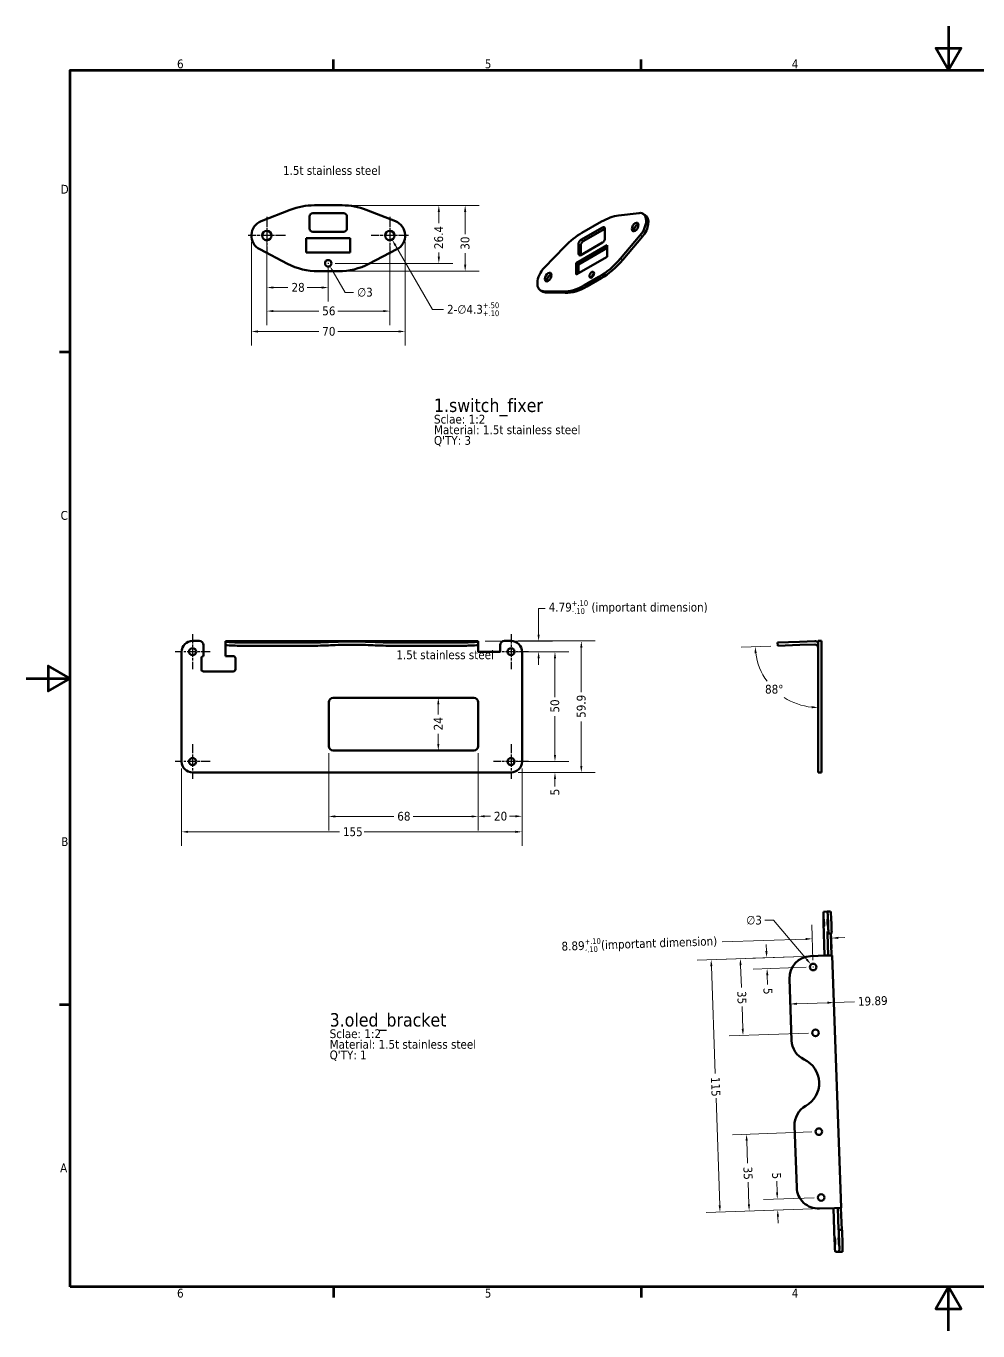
# Model space of a CAD drawing. Header units: millimetres. Extents: x 0 to 840, y 0 to 594.
# Drawn here: x 0 to 433, y 0 to 594 of the extents above; entities that cross this region are included whole.
import ezdxf

# ---------------------------------------------------------------- set-up
doc = ezdxf.new("R2010")
doc.units = ezdxf.units.MM
doc.header["$LTSCALE"] = 2
doc.linetypes.add('CHAIN', pattern=[0.7087, 0.4724, -0.0591, 0.1181, -0.0591])
for name, color, linetype, lineweight in [('Border (ANSI)', 7, 'Continuous', 70), ('Center Mark (ANSI)', 7, 'Continuous', 25), ('Dimension (ANSI)', 7, 'Continuous', 25), ('Symbol (ANSI)', 7, 'Continuous', 25), ('Visible (ANSI)', 7, 'Continuous', 50), ('Visible Narrow (ANSI)', 7, 'Continuous', 35)]:
    doc.layers.add(name, color=color, linetype=linetype, lineweight=lineweight)
doc.styles.add('Note Text (ANSI)', font='tahoma.ttf')
doc.dimstyles.new('Default - mm (ANSI)', dxfattribs={"dimscale": 2, "dimtxt": 2, "dimasz": 1.5, "dimexe": 3.175, "dimexo": 1.6002, "dimgap": 0.8, "dimtad": 0, "dimtoh": 1, "dimrnd": 1e-08, "dimzin": 12, "dimdsep": 46, "dimtxsty": 'Note Text (ANSI)', "dimcen": 0.09, "dimdle": 10, "dimclrd": 256, "dimclre": 256, "dimclrt": 256, "dimadec": 1, "dimazin": 3, "dimtfac": 0.65, "dimtofl": 0, "dimtmove": 0, "dimatfit": 3, "dimfxl": 0, "dimtolj": 1, "dimtzin": 4, "dimlwd": 15, "dimlwe": 15, "dimarcsym": 0})

# ---------------------------------------------------------------- blocks, each defined once
blk = doc.blocks.new('Borders Default Border')
at = {"layer": 'Border (ANSI)'}
for p, q in [((70, 287), (70, 289.4)), ((140, 287), (140, 289.4)), ((10, 222.75), (7.6, 222.75)), ((10, 74.25), (7.6, 74.25)), ((70, 10), (70, 7.6)), ((140, 10), (140, 7.6))]:
    blk.add_line(p, q, dxfattribs=at)
at = {"layer": 'Border (ANSI)', "flags": 128}
for points in [[(210, 297), (210, 287), (207.11, 292), (212.89, 292), (210, 287)], [(10, 10), (10, 287), (410, 287), (410, 10), (10, 10)], [(0, 148.5), (10, 148.5), (5, 151.39), (5, 145.61), (10, 148.5)], [(210, 0), (210, 10), (207.11, 5), (212.89, 5), (210, 10)]]:
    blk.add_lwpolyline(points, dxfattribs=at)
at = {"layer": 'Border (ANSI)', "char_height": 2, "attachment_point": 7, "style": 'Note Text (ANSI)'}
for s, insert in [('6', (34.36, 287.36)), ('5', (104.41, 287.36)), ('4', (174.3, 287.4)), ('D', (7.87, 258.87)), ('C', (7.86, 184.59)), ('B', (7.99, 110.37)), ('A', (7.75, 36.12)), ('6', (34.36, 7.56)), ('5', (104.41, 7.56)), ('4', (174.3, 7.6))]:
    blk.add_mtext(s, dxfattribs=dict(at, insert=insert))
blk = doc.blocks.new('*D6')
at = {"layer": 'Defpoints', "color": 0, "transparency": 16777216}
for p in [(342.23, 311.9), (360.66, 312.55), (360.66, 309.1), (346.57, 287.47)]:
    blk.add_point(p, dxfattribs=at)
at = {"layer": 'Dimension (ANSI)', "lineweight": 15, "transparency": 16777216}
blk.add_line((339.03, 311.79), (325.57, 311.32), dxfattribs=at)
for start, end in [(187.97834, 215.79748), (237.30723, 264.02166)]:
    blk.add_arc((360.66, 312.55), 28.76, start, end, dxfattribs=at)
at = {"layer": 'Dimension (ANSI)', "transparency": 16777216}
for points in [[(331.68, 308.51), (332.67, 308.6), (331.92, 311.54)], [(357.69, 284.44), (357.64, 283.44), (360.66, 283.78)]]:
    blk.add_solid(points, dxfattribs=at)
at = {"layer": 'Dimension (ANSI)', "lineweight": 18, "transparency": 16777216, "insert": (336.44, 294.12), "char_height": 4, "attachment_point": 1, "style": 'Note Text (ANSI)'}
blk.add_mtext('\\A1;88°', dxfattribs=at)
blk = doc.blocks.new('*D7')
at = {"layer": 'Defpoints', "color": 0, "transparency": 16777216}
for p in [(143.91, 512.4), (142.26, 482.4), (199.91, 482.4)]:
    blk.add_point(p, dxfattribs=at)
at = {"layer": 'Dimension (ANSI)', "lineweight": 15, "transparency": 16777216}
for p, q in [((147.11, 512.4), (206.26, 512.4)), ((199.91, 509.4), (199.91, 499.3)), ((199.91, 485.4), (199.91, 490.58)), ((145.46, 482.4), (206.26, 482.4))]:
    blk.add_line(p, q, dxfattribs=at)
at = {"layer": 'Dimension (ANSI)', "transparency": 16777216}
for points in [[(199.41, 509.4), (200.41, 509.4), (199.91, 512.4)], [(199.41, 485.4), (200.41, 485.4), (199.91, 482.4)]]:
    blk.add_solid(points, dxfattribs=at)
at = {"layer": 'Dimension (ANSI)', "lineweight": 18, "transparency": 16777216, "insert": (197.83, 492.18), "char_height": 4, "attachment_point": 1, "rotation": 90, "style": 'Note Text (ANSI)'}
blk.add_mtext('\\A1;30', dxfattribs=at)
blk = doc.blocks.new('*D8')
at = {"layer": 'Defpoints', "color": 0, "transparency": 16777216}
for p in [(102.6, 498.97), (172.58, 498.97), (102.6, 454.97)]:
    blk.add_point(p, dxfattribs=at)
at = {"layer": 'Dimension (ANSI)', "lineweight": 15, "transparency": 16777216}
for p, q in [((102.6, 495.77), (102.6, 448.62)), ((172.58, 495.77), (172.58, 448.62)), ((105.6, 454.97), (133.23, 454.97)), ((169.58, 454.97), (141.95, 454.97))]:
    blk.add_line(p, q, dxfattribs=at)
at = {"layer": 'Dimension (ANSI)', "transparency": 16777216}
for points in [[(105.6, 455.47), (105.6, 454.47), (102.6, 454.97)], [(169.58, 455.47), (169.58, 454.47), (172.58, 454.97)]]:
    blk.add_solid(points, dxfattribs=at)
at = {"layer": 'Dimension (ANSI)', "lineweight": 18, "transparency": 16777216, "insert": (134.83, 457.05), "char_height": 4, "attachment_point": 1, "style": 'Note Text (ANSI)'}
blk.add_mtext('\\A1;70', dxfattribs=at)
blk = doc.blocks.new('*D9')
at = {"layer": 'Defpoints', "color": 0, "transparency": 16777216}
for p in [(70.79, 259.2), (225.79, 259.2), (225.79, 227.2)]:
    blk.add_point(p, dxfattribs=at)
at = {"layer": 'Dimension (ANSI)', "lineweight": 15, "transparency": 16777216}
for p, q in [((70.79, 256), (70.79, 220.85)), ((225.79, 256), (225.79, 220.85)), ((73.79, 227.2), (142.63, 227.2)), ((222.79, 227.2), (153.95, 227.2))]:
    blk.add_line(p, q, dxfattribs=at)
at = {"layer": 'Dimension (ANSI)', "transparency": 16777216}
for points in [[(73.79, 227.7), (73.79, 226.7), (70.79, 227.2)], [(222.79, 227.7), (222.79, 226.7), (225.79, 227.2)]]:
    blk.add_solid(points, dxfattribs=at)
at = {"layer": 'Dimension (ANSI)', "lineweight": 18, "transparency": 16777216, "insert": (144.23, 229.25), "char_height": 4, "attachment_point": 1, "style": 'Note Text (ANSI)'}
blk.add_mtext('\\A1;155', dxfattribs=at)
blk = doc.blocks.new('*D10')
at = {"layer": 'Defpoints', "color": 0, "transparency": 16777216}
for p in [(137.79, 266.2), (205.79, 266.2), (205.79, 234.2)]:
    blk.add_point(p, dxfattribs=at)
at = {"layer": 'Dimension (ANSI)', "lineweight": 15, "transparency": 16777216}
for p, q in [((137.79, 263), (137.79, 227.85)), ((205.79, 263), (205.79, 227.85)), ((140.79, 234.2), (167.4, 234.2)), ((202.79, 234.2), (176.18, 234.2))]:
    blk.add_line(p, q, dxfattribs=at)
at = {"layer": 'Dimension (ANSI)', "transparency": 16777216}
for points in [[(140.79, 234.7), (140.79, 233.7), (137.79, 234.2)], [(202.79, 234.7), (202.79, 233.7), (205.79, 234.2)]]:
    blk.add_solid(points, dxfattribs=at)
at = {"layer": 'Dimension (ANSI)', "lineweight": 18, "transparency": 16777216, "insert": (169, 236.29), "char_height": 4, "attachment_point": 1, "style": 'Note Text (ANSI)'}
blk.add_mtext('\\A1;68', dxfattribs=at)
blk = doc.blocks.new('*D11')
at = {"layer": 'Defpoints', "color": 0, "transparency": 16777216}
for p in [(205.79, 266.2), (225.79, 259.2), (225.79, 234.27)]:
    blk.add_point(p, dxfattribs=at)
at = {"layer": 'Dimension (ANSI)', "lineweight": 15, "transparency": 16777216}
for p, q in [((205.79, 263), (205.79, 227.92)), ((225.79, 256), (225.79, 227.92)), ((208.79, 234.27), (211.44, 234.27)), ((222.79, 234.27), (220.14, 234.27))]:
    blk.add_line(p, q, dxfattribs=at)
at = {"layer": 'Dimension (ANSI)', "transparency": 16777216}
for points in [[(208.79, 234.77), (208.79, 233.77), (205.79, 234.27)], [(222.79, 234.77), (222.79, 233.77), (225.79, 234.27)]]:
    blk.add_solid(points, dxfattribs=at)
at = {"layer": 'Dimension (ANSI)', "lineweight": 18, "transparency": 16777216, "insert": (213.04, 236.35), "char_height": 4, "attachment_point": 1, "style": 'Note Text (ANSI)'}
blk.add_mtext('\\A1;20', dxfattribs=at)
blk = doc.blocks.new('*D12')
at = {"layer": 'Defpoints', "color": 0, "transparency": 16777216}
for p in [(205.79, 314), (220.79, 309.2), (233.34, 309.2)]:
    blk.add_point(p, dxfattribs=at)
at = {"layer": 'Dimension (ANSI)', "lineweight": 15, "transparency": 16777216}
for p, q in [((236.34, 328.92), (233.34, 328.92)), ((233.34, 328.92), (233.34, 320)), ((233.34, 317), (233.34, 320)), ((208.99, 314), (239.69, 314)), ((223.99, 309.2), (239.69, 309.2)), ((233.34, 306.2), (233.34, 303.2))]:
    blk.add_line(p, q, dxfattribs=at)
at = {"layer": 'Dimension (ANSI)', "transparency": 16777216}
for points in [[(232.84, 317), (233.84, 317), (233.34, 314)], [(232.84, 306.2), (233.84, 306.2), (233.34, 309.2)]]:
    blk.add_solid(points, dxfattribs=at)
at = {"layer": 'Dimension (ANSI)', "lineweight": 18, "transparency": 16777216, "insert": (237.94, 332.61), "char_height": 4, "attachment_point": 1, "style": 'Note Text (ANSI)'}
blk.add_mtext('\\A1;4.79{\\H2.600000;\\S+.10^ -.10;} (important dimension)', dxfattribs=at)
blk = doc.blocks.new('*D13')
at = {"layer": 'Defpoints', "color": 0, "transparency": 16777216}
for p in [(220.79, 314.1), (252.79, 314.1), (220.79, 254.2)]:
    blk.add_point(p, dxfattribs=at)
at = {"layer": 'Dimension (ANSI)', "lineweight": 15, "transparency": 16777216}
for p, q in [((223.99, 314.1), (259.14, 314.1)), ((252.79, 311.1), (252.79, 290.81)), ((252.79, 257.2), (252.79, 277.49)), ((223.99, 254.2), (259.14, 254.2))]:
    blk.add_line(p, q, dxfattribs=at)
at = {"layer": 'Dimension (ANSI)', "transparency": 16777216}
for points in [[(252.29, 311.1), (253.29, 311.1), (252.79, 314.1)], [(252.29, 257.2), (253.29, 257.2), (252.79, 254.2)]]:
    blk.add_solid(points, dxfattribs=at)
at = {"layer": 'Dimension (ANSI)', "lineweight": 18, "transparency": 16777216, "insert": (250.71, 279.09), "char_height": 4, "attachment_point": 1, "rotation": 90, "style": 'Note Text (ANSI)'}
blk.add_mtext('\\A1;59.9', dxfattribs=at)
blk = doc.blocks.new('*D14')
at = {"layer": 'Defpoints', "color": 0, "transparency": 16777216}
for p in [(220.79, 309.2), (220.79, 259.2), (240.79, 259.2)]:
    blk.add_point(p, dxfattribs=at)
at = {"layer": 'Dimension (ANSI)', "lineweight": 15, "transparency": 16777216}
for p, q in [((223.99, 309.2), (247.14, 309.2)), ((240.79, 306.2), (240.79, 288.53)), ((240.79, 262.2), (240.79, 279.88)), ((223.99, 259.2), (247.14, 259.2))]:
    blk.add_line(p, q, dxfattribs=at)
at = {"layer": 'Dimension (ANSI)', "transparency": 16777216}
for points in [[(240.29, 306.2), (241.29, 306.2), (240.79, 309.2)], [(240.29, 262.2), (241.29, 262.2), (240.79, 259.2)]]:
    blk.add_solid(points, dxfattribs=at)
at = {"layer": 'Dimension (ANSI)', "lineweight": 18, "transparency": 16777216, "insert": (238.71, 281.48), "char_height": 4, "attachment_point": 1, "rotation": 90, "style": 'Note Text (ANSI)'}
blk.add_mtext('\\A1;50', dxfattribs=at)
blk = doc.blocks.new('*D15')
at = {"layer": 'Defpoints', "color": 0, "transparency": 16777216}
for p in [(220.79, 259.2), (220.79, 254.2), (240.79, 254.2)]:
    blk.add_point(p, dxfattribs=at)
at = {"layer": 'Dimension (ANSI)', "lineweight": 15, "transparency": 16777216}
for p, q in [((240.79, 262.2), (240.79, 265.2)), ((223.99, 259.2), (247.14, 259.2)), ((223.99, 254.2), (247.14, 254.2)), ((240.79, 251.2), (240.79, 247.8))]:
    blk.add_line(p, q, dxfattribs=at)
at = {"layer": 'Dimension (ANSI)', "transparency": 16777216}
for points in [[(240.29, 262.2), (241.29, 262.2), (240.79, 259.2)], [(240.29, 251.2), (241.29, 251.2), (240.79, 254.2)]]:
    blk.add_solid(points, dxfattribs=at)
at = {"layer": 'Dimension (ANSI)', "lineweight": 18, "transparency": 16777216, "insert": (238.75, 243.82), "char_height": 4, "attachment_point": 1, "rotation": 90, "style": 'Note Text (ANSI)'}
blk.add_mtext('\\A1;5', dxfattribs=at)
blk = doc.blocks.new('*D25')
at = {"layer": 'Defpoints', "color": 0, "transparency": 16777216}
for p in [(347.9, 149.46), (367.78, 150.18), (367.8, 149.51)]:
    blk.add_point(p, dxfattribs=at)
at = {"layer": 'Dimension (ANSI)', "lineweight": 15, "transparency": 16777216}
for p, q in [((350.92, 148.92), (364.8, 149.4)), ((367.8, 149.51), (377.13, 149.83))]:
    blk.add_line(p, q, dxfattribs=at)
at = {"layer": 'Dimension (ANSI)', "transparency": 16777216}
for points in [[(350.9, 149.42), (350.94, 148.42), (347.92, 148.81)], [(364.79, 149.9), (364.82, 148.9), (367.8, 149.51)]]:
    blk.add_solid(points, dxfattribs=at)
at = {"layer": 'Dimension (ANSI)', "lineweight": 18, "transparency": 16777216, "insert": (378.66, 151.98), "char_height": 4, "attachment_point": 1, "rotation": 2, "style": 'Note Text (ANSI)'}
blk.add_mtext('\\A1;19.89', dxfattribs=at)
blk = doc.blocks.new('*D26')
at = {"layer": 'Defpoints', "color": 0, "transparency": 16777216}
for p in [(366.78, 178.82), (367.05, 170.96), (358.34, 165.66)]:
    blk.add_point(p, dxfattribs=at)
at = {"layer": 'Dimension (ANSI)', "lineweight": 15, "transparency": 16777216}
for p, q in [((358.23, 168.85), (357.67, 184.85)), ((366.94, 174.16), (366.56, 185.16)), ((354.89, 178.4), (316.96, 177.08)), ((369.78, 178.92), (372.78, 179.03))]:
    blk.add_line(p, q, dxfattribs=at)
at = {"layer": 'Dimension (ANSI)', "transparency": 16777216}
for points in [[(354.88, 178.9), (354.91, 177.9), (357.89, 178.51)], [(369.76, 179.42), (369.8, 178.42), (366.78, 178.82)]]:
    blk.add_solid(points, dxfattribs=at)
at = {"layer": 'Dimension (ANSI)', "lineweight": 18, "transparency": 16777216, "insert": (243.67, 178.21), "char_height": 4, "attachment_point": 1, "rotation": 2, "style": 'Note Text (ANSI)'}
blk.add_mtext('\\A1;8.89{\\H2.600000;\\S+.10^ -.10;}(important dimension)', dxfattribs=at)
blk = doc.blocks.new('*D27')
at = {"layer": 'Defpoints', "color": 0, "transparency": 16777216}
for p in [(311.9, 169.04), (357.17, 170.62), (361.18, 55.69)]:
    blk.add_point(p, dxfattribs=at)
at = {"layer": 'Dimension (ANSI)', "lineweight": 15, "transparency": 16777216}
for p, q in [((353.97, 170.51), (305.56, 168.82)), ((312.01, 166.04), (313.71, 117.23)), ((315.81, 57.1), (314.11, 105.92)), ((357.98, 55.58), (309.57, 53.89))]:
    blk.add_line(p, q, dxfattribs=at)
at = {"layer": 'Dimension (ANSI)', "transparency": 16777216}
for points in [[(312.51, 166.06), (311.51, 166.02), (311.9, 169.04)], [(316.31, 57.12), (315.31, 57.09), (315.92, 54.11)]]:
    blk.add_solid(points, dxfattribs=at)
at = {"layer": 'Dimension (ANSI)', "lineweight": 18, "transparency": 16777216, "insert": (315.81, 115.7), "char_height": 4, "attachment_point": 1, "rotation": 272, "style": 'Note Text (ANSI)'}
blk.add_mtext('\\A1;115', dxfattribs=at)
blk = doc.blocks.new('*D28')
at = {"layer": 'Defpoints', "color": 0, "transparency": 16777216}
for p in [(357.37, 166.8), (359.31, 164.51)]:
    blk.add_point(p, dxfattribs=at)
at = {"layer": 'Dimension (ANSI)', "lineweight": 15, "transparency": 16777216}
for p, q in [((336.38, 186.94), (340.28, 186.94)), ((340.28, 186.94), (355.43, 169.09)), ((358.16, 165.66), (358.52, 165.66)), ((358.34, 165.48), (358.34, 165.84))]:
    blk.add_line(p, q, dxfattribs=at)
at = {"layer": 'Dimension (ANSI)', "transparency": 16777216}
blk.add_solid([(355.81, 169.41), (355.05, 168.76), (357.37, 166.8)], dxfattribs=at)
at = {"layer": 'Dimension (ANSI)', "lineweight": 18, "transparency": 16777216, "insert": (327.9, 189.03), "char_height": 4, "attachment_point": 1, "style": 'Note Text (ANSI)'}
blk.add_mtext('\\A1;∅3', dxfattribs=at)
blk = doc.blocks.new('*D29')
at = {"layer": 'Defpoints', "color": 0, "transparency": 16777216}
for p in [(357.17, 170.62), (337.35, 164.92), (358.34, 165.66)]:
    blk.add_point(p, dxfattribs=at)
at = {"layer": 'Dimension (ANSI)', "lineweight": 15, "transparency": 16777216}
for p, q in [((337.07, 172.92), (336.97, 175.92)), ((353.97, 170.51), (330.83, 169.7)), ((355.14, 165.54), (331.01, 164.7)), ((337.46, 161.92), (337.6, 157.75))]:
    blk.add_line(p, q, dxfattribs=at)
at = {"layer": 'Dimension (ANSI)', "transparency": 16777216}
for points in [[(337.57, 172.94), (336.57, 172.9), (337.18, 169.92)], [(337.96, 161.94), (336.96, 161.91), (337.35, 164.92)]]:
    blk.add_solid(points, dxfattribs=at)
at = {"layer": 'Dimension (ANSI)', "lineweight": 18, "transparency": 16777216, "insert": (339.7, 156.22), "char_height": 4, "attachment_point": 1, "rotation": 272, "style": 'Note Text (ANSI)'}
blk.add_mtext('\\A1;5', dxfattribs=at)
blk = doc.blocks.new('*D30')
at = {"layer": 'Defpoints', "color": 0, "transparency": 16777216}
for p in [(342.02, 60.02), (362.01, 60.72), (361.18, 55.69)]:
    blk.add_point(p, dxfattribs=at)
at = {"layer": 'Dimension (ANSI)', "lineweight": 15, "transparency": 16777216}
for p, q in [((341.91, 63.02), (341.73, 68.13)), ((358.81, 60.61), (335.67, 59.8)), ((357.98, 55.58), (335.85, 54.8)), ((342.3, 52.03), (342.4, 49.03))]:
    blk.add_line(p, q, dxfattribs=at)
at = {"layer": 'Dimension (ANSI)', "transparency": 16777216}
for points in [[(342.41, 63.04), (341.41, 63), (342.02, 60.02)], [(342.8, 52.04), (341.8, 52.01), (342.19, 55.02)]]:
    blk.add_solid(points, dxfattribs=at)
at = {"layer": 'Dimension (ANSI)', "lineweight": 18, "transparency": 16777216, "insert": (343.64, 72.18), "char_height": 4, "attachment_point": 1, "rotation": 272, "style": 'Note Text (ANSI)'}
blk.add_mtext('\\A1;5', dxfattribs=at)
blk = doc.blocks.new('*D31')
at = {"layer": 'Defpoints', "color": 0, "transparency": 16777216}
for p in [(327.98, 89.55), (360.96, 90.7), (361.18, 55.69)]:
    blk.add_point(p, dxfattribs=at)
at = {"layer": 'Dimension (ANSI)', "lineweight": 15, "transparency": 16777216}
for p, q in [((357.76, 90.59), (321.63, 89.33)), ((328.08, 86.55), (328.44, 76.39)), ((329.1, 57.57), (328.74, 67.73)), ((357.98, 55.58), (322.85, 54.35))]:
    blk.add_line(p, q, dxfattribs=at)
at = {"layer": 'Dimension (ANSI)', "transparency": 16777216}
for points in [[(328.58, 86.57), (327.58, 86.53), (327.98, 89.55)], [(329.59, 57.59), (328.6, 57.55), (329.2, 54.57)]]:
    blk.add_solid(points, dxfattribs=at)
at = {"layer": 'Dimension (ANSI)', "lineweight": 18, "transparency": 16777216, "insert": (330.58, 74.86), "char_height": 4, "attachment_point": 1, "rotation": 272, "style": 'Note Text (ANSI)'}
blk.add_mtext('\\A1;35', dxfattribs=at)
blk = doc.blocks.new('*D32')
at = {"layer": 'Defpoints', "color": 0, "transparency": 16777216}
for p in [(325.19, 169.5), (357.17, 170.62), (359.39, 135.67)]:
    blk.add_point(p, dxfattribs=at)
at = {"layer": 'Dimension (ANSI)', "lineweight": 15, "transparency": 16777216}
for p, q in [((353.97, 170.51), (318.84, 169.28)), ((325.29, 166.5), (325.65, 156.34)), ((326.3, 137.52), (325.95, 147.68)), ((356.19, 135.56), (320.06, 134.3))]:
    blk.add_line(p, q, dxfattribs=at)
at = {"layer": 'Dimension (ANSI)', "transparency": 16777216}
for points in [[(325.79, 166.52), (324.79, 166.49), (325.19, 169.5)], [(326.8, 137.54), (325.8, 137.5), (326.41, 134.52)]]:
    blk.add_solid(points, dxfattribs=at)
at = {"layer": 'Dimension (ANSI)', "lineweight": 18, "transparency": 16777216, "insert": (327.78, 154.81), "char_height": 4, "attachment_point": 1, "rotation": 272, "style": 'Note Text (ANSI)'}
blk.add_mtext('\\A1;35', dxfattribs=at)
blk = doc.blocks.new('*D33')
at = {"layer": 'Defpoints', "color": 0, "transparency": 16777216}
for p in [(187.67, 288.2), (187.67, 288.2), (187.67, 264.2)]:
    blk.add_point(p, dxfattribs=at)
at = {"layer": 'Dimension (ANSI)', "lineweight": 15, "transparency": 16777216}
for p, q in [((187.67, 285.2), (187.67, 280.59)), ((187.67, 267.2), (187.67, 271.81))]:
    blk.add_line(p, q, dxfattribs=at)
at = {"layer": 'Dimension (ANSI)', "transparency": 16777216}
for points in [[(187.17, 285.2), (188.17, 285.2), (187.67, 288.2)], [(187.17, 267.2), (188.17, 267.2), (187.67, 264.2)]]:
    blk.add_solid(points, dxfattribs=at)
at = {"layer": 'Dimension (ANSI)', "lineweight": 18, "transparency": 16777216, "insert": (185.63, 273.41), "char_height": 4, "attachment_point": 1, "rotation": 90, "style": 'Note Text (ANSI)'}
blk.add_mtext('\\A1;24', dxfattribs=at)
blk = doc.blocks.new('*D34')
at = {"layer": 'Defpoints', "color": 0, "transparency": 16777216}
for p in [(143.91, 512.4), (187.91, 512.4), (137.59, 486)]:
    blk.add_point(p, dxfattribs=at)
at = {"layer": 'Dimension (ANSI)', "lineweight": 15, "transparency": 16777216}
for p, q in [((147.11, 512.4), (194.26, 512.4)), ((187.91, 509.4), (187.91, 504.35)), ((187.91, 489), (187.91, 490.91)), ((140.79, 486), (194.26, 486))]:
    blk.add_line(p, q, dxfattribs=at)
at = {"layer": 'Dimension (ANSI)', "transparency": 16777216}
for points in [[(187.41, 509.4), (188.41, 509.4), (187.91, 512.4)], [(187.41, 489), (188.41, 489), (187.91, 486)]]:
    blk.add_solid(points, dxfattribs=at)
at = {"layer": 'Dimension (ANSI)', "lineweight": 18, "transparency": 16777216, "insert": (185.83, 492.51), "char_height": 4, "attachment_point": 1, "rotation": 90, "style": 'Note Text (ANSI)'}
blk.add_mtext('\\A1;26.4', dxfattribs=at)
blk = doc.blocks.new('*D35')
at = {"layer": 'Defpoints', "color": 0, "transparency": 16777216}
for p in [(136.84, 487.3), (138.34, 484.71)]:
    blk.add_point(p, dxfattribs=at)
at = {"layer": 'Dimension (ANSI)', "lineweight": 15, "transparency": 16777216}
for p, q in [((137.41, 486), (137.77, 486)), ((137.59, 485.82), (137.59, 486.18)), ((145.22, 472.79), (139.84, 482.11)), ((149.12, 472.79), (145.22, 472.79))]:
    blk.add_line(p, q, dxfattribs=at)
at = {"layer": 'Dimension (ANSI)', "transparency": 16777216}
blk.add_solid([(140.27, 482.36), (139.41, 481.86), (138.34, 484.71)], dxfattribs=at)
at = {"layer": 'Dimension (ANSI)', "lineweight": 18, "transparency": 16777216, "insert": (150.72, 474.87), "char_height": 4, "attachment_point": 1, "style": 'Note Text (ANSI)'}
blk.add_mtext('\\A1;∅3', dxfattribs=at)
blk = doc.blocks.new('*D36')
at = {"layer": 'Defpoints', "color": 0, "transparency": 16777216}
for p in [(109.59, 498.6), (137.59, 487.5), (137.59, 474.98)]:
    blk.add_point(p, dxfattribs=at)
at = {"layer": 'Dimension (ANSI)', "lineweight": 15, "transparency": 16777216}
for p, q in [((109.59, 495.4), (109.59, 468.63)), ((137.59, 484.3), (137.59, 468.63)), ((112.59, 474.98), (119.23, 474.98)), ((134.59, 474.98), (127.95, 474.98))]:
    blk.add_line(p, q, dxfattribs=at)
at = {"layer": 'Dimension (ANSI)', "transparency": 16777216}
for points in [[(112.59, 475.48), (112.59, 474.48), (109.59, 474.98)], [(134.59, 475.48), (134.59, 474.48), (137.59, 474.98)]]:
    blk.add_solid(points, dxfattribs=at)
at = {"layer": 'Dimension (ANSI)', "lineweight": 18, "transparency": 16777216, "insert": (120.83, 477.07), "char_height": 4, "attachment_point": 1, "style": 'Note Text (ANSI)'}
blk.add_mtext('\\A1;28', dxfattribs=at)
blk = doc.blocks.new('*D37')
at = {"layer": 'Defpoints', "color": 0, "transparency": 16777216}
for p in [(109.59, 500.75), (165.59, 498.6), (165.59, 464.27)]:
    blk.add_point(p, dxfattribs=at)
at = {"layer": 'Dimension (ANSI)', "lineweight": 15, "transparency": 16777216}
for p, q in [((109.59, 497.55), (109.59, 457.92)), ((165.59, 495.4), (165.59, 457.92)), ((112.59, 464.27), (133.24, 464.27)), ((162.59, 464.27), (141.94, 464.27))]:
    blk.add_line(p, q, dxfattribs=at)
at = {"layer": 'Dimension (ANSI)', "transparency": 16777216}
for points in [[(112.59, 464.77), (112.59, 463.77), (109.59, 464.27)], [(162.59, 464.77), (162.59, 463.77), (165.59, 464.27)]]:
    blk.add_solid(points, dxfattribs=at)
at = {"layer": 'Dimension (ANSI)', "lineweight": 18, "transparency": 16777216, "insert": (134.84, 466.35), "char_height": 4, "attachment_point": 1, "style": 'Note Text (ANSI)'}
blk.add_mtext('\\A1;56', dxfattribs=at)
blk = doc.blocks.new('*D38')
at = {"layer": 'Defpoints', "color": 0, "transparency": 16777216}
for p in [(164.51, 500.47), (166.66, 496.74)]:
    blk.add_point(p, dxfattribs=at)
at = {"layer": 'Dimension (ANSI)', "lineweight": 15, "transparency": 16777216}
for p, q in [((165.41, 498.6), (165.77, 498.6)), ((165.59, 498.42), (165.59, 498.78)), ((184.98, 465.02), (168.16, 494.14)), ((190.05, 465.02), (184.98, 465.02))]:
    blk.add_line(p, q, dxfattribs=at)
at = {"layer": 'Dimension (ANSI)', "transparency": 16777216}
blk.add_solid([(168.6, 494.39), (167.73, 493.89), (166.66, 496.74)], dxfattribs=at)
at = {"layer": 'Dimension (ANSI)', "lineweight": 18, "transparency": 16777216, "insert": (191.65, 468.2), "char_height": 4, "attachment_point": 1, "style": 'Note Text (ANSI)'}
blk.add_mtext('\\A1;2-∅4.3{\\H2.600000;\\S+.50^ +.10;}', dxfattribs=at)

msp = doc.modelspace()

# ---------------------------------------------------------------- linework, layer by layer
at = {"layer": 'Center Mark (ANSI)', "linetype": 'CHAIN', "ltscale": 4.721865}
for p, q in [((109.5887, 507.105), (109.5887, 490.105)), ((165.5887, 507.105), (165.5887, 490.105)), ((118.0887, 498.605), (101.0887, 498.605)), ((174.0887, 498.605), (157.0887, 498.605))]:
    msp.add_line(p, q, dxfattribs=at)
at = {"layer": 'Center Mark (ANSI)', "linetype": 'CHAIN', "ltscale": 4.416326}
for p, q in [((75.7904, 317.1518), (75.7904, 301.2518)), ((220.7904, 317.1518), (220.7904, 301.2518)), ((83.7404, 309.2018), (67.8404, 309.2018)), ((228.7404, 309.2018), (212.8404, 309.2018)), ((75.7904, 267.1518), (75.7904, 251.2518)), ((220.7904, 267.1518), (220.7904, 251.2518)), ((83.7404, 259.2018), (67.8404, 259.2018)), ((228.7404, 259.2018), (212.8404, 259.2018))]:
    msp.add_line(p, q, dxfattribs=at)
at = {"layer": 'Visible (ANSI)'}
for p, q in [((143.9119, 512.405), (131.2654, 512.405)), ((120.3044, 510.3308), (107.0311, 505.121)), ((129.0887, 501.905), (129.0887, 507.305)), ((130.5887, 508.805), (144.5887, 508.805)), ((146.0887, 507.305), (146.0887, 501.905)), ((168.1463, 505.121), (154.873, 510.3308)), ((261.9801, 504.9954), (253.0377, 499.8458)), ((279.1164, 508.9085), (269.7308, 507.763)), ((281.8618, 507.9952), (280.8011, 508.606)), ((144.5887, 500.405), (130.5887, 500.405)), ((252.5592, 496.627), (262.4587, 502.3278)), ((263.5193, 501.717), (253.6198, 496.0162)), ((263.5193, 501.7123), (263.5193, 497.2975)), ((127.5887, 497.405), (147.5887, 497.405)), ((127.5887, 491.005), (127.5887, 497.405)), ((147.5887, 497.405), (147.5887, 491.005)), ((245.2871, 493.6868), (235.9014, 484.0227)), ((250.4378, 486.0854), (264.58, 494.2293)), ((251.4985, 490.3752), (251.4985, 494.7899)), ((262.4587, 495.4604), (252.5592, 489.7596)), ((252.5592, 494.1791), (252.5592, 489.7644)), ((264.58, 494.2293), (264.58, 488.997)), ((270.5921, 488.1899), (279.5897, 498.7755)), ((271.6527, 487.5791), (280.6504, 498.1647)), ((106.3617, 492.3931), (119.0863, 485.7829)), ((147.5887, 491.005), (127.5887, 491.005)), ((156.0911, 485.7829), (168.8156, 492.3931)), ((264.58, 488.997), (250.4378, 480.8531)), ((264.58, 493.0077), (251.4985, 485.4746)), ((132.9161, 482.405), (142.2612, 482.405)), ((251.4985, 485.4746), (250.4378, 486.0854)), ((250.4378, 480.8531), (250.4378, 486.0854)), ((251.4985, 485.4746), (251.4985, 481.4639)), ((254.2049, 475.9915), (260.8129, 479.7968)), ((255.2656, 475.3807), (261.8736, 479.186)), ((235.2774, 473.0601), (234.2167, 473.6709)), ((235.4281, 473.3445), (244.4257, 473.1217)), ((236.4888, 472.7337), (245.4864, 472.5109)), ((70.7904, 259.2018), (70.7904, 309.1018)), ((78.7904, 314.1018), (75.7904, 314.1018)), ((80.7904, 307.2018), (80.7904, 312.1018)), ((90.7904, 313.9952), (90.7904, 313.9934)), ((90.7904, 313.9952), (205.7904, 313.9952)), ((90.7904, 313.7528), (90.7904, 313.9934)), ((90.7904, 313.7528), (90.7904, 312.2537)), ((90.7904, 312.2537), (90.7904, 310.9952)), ((90.7904, 310.9952), (90.7904, 307.2018)), ((128.8142, 313.4038), (100.7904, 313.4038)), ((128.8142, 311.9047), (100.7904, 311.9047)), ((195.7904, 313.4038), (167.7665, 313.4038)), ((195.7904, 311.9047), (167.7665, 311.9047)), ((205.7904, 313.9934), (205.7904, 313.9952)), ((205.7904, 313.9934), (205.7904, 313.7528)), ((205.7904, 312.2537), (205.7904, 313.7528)), ((205.7904, 312.2537), (205.7904, 310.9952)), ((205.7904, 309.2018), (205.7904, 310.9952)), ((215.7904, 309.2018), (205.7904, 309.2018)), ((215.7904, 312.1018), (215.7904, 309.2018)), ((220.7904, 314.1018), (217.7904, 314.1018)), ((225.7904, 309.1018), (225.7904, 259.2018)), ((342.1745, 313.4038), (352.1684, 313.7528)), ((342.1745, 313.4038), (342.2269, 311.9047)), ((352.2208, 312.2537), (342.2269, 311.9047)), ((359.0576, 313.9934), (352.1684, 313.7528)), ((352.2208, 312.2537), (359.11, 312.4943)), ((360.6623, 309.1018), (360.6623, 314.1018)), ((362.1623, 314.1018), (360.6623, 314.1018)), ((360.6623, 309.1018), (360.6623, 259.2018)), ((362.1623, 314.1018), (362.1623, 309.1018)), ((362.1623, 259.2018), (362.1623, 309.1018)), ((79.7904, 301.2018), (79.7904, 306.2018)), ((90.7904, 307.2018), (94.2904, 307.2018)), ((95.2904, 306.2018), (95.2904, 301.2018)), ((94.2904, 300.2018), (80.7904, 300.2018)), ((137.7904, 266.2018), (137.7904, 286.2018)), ((139.7904, 288.2018), (203.7904, 288.2018)), ((205.7904, 286.2018), (205.7904, 266.2018)), ((203.7904, 264.2018), (139.7904, 264.2018)), ((360.6623, 254.2018), (360.6623, 259.2018)), ((362.1623, 259.2018), (362.1623, 254.2018)), ((220.7904, 254.2018), (75.7904, 254.2018)), ((360.6623, 254.2018), (362.1623, 254.2018)), ((363.0497, 190.835), (364.7902, 190.8958)), ((366.2883, 190.9481), (364.7902, 190.8958)), ((363.5733, 170.8411), (363.0499, 185.832)), ((365.2438, 182.9068), (365.1391, 185.905)), ((366.6372, 185.9573), (366.7419, 182.9591)), ((364.8287, 181.8917), (365.0031, 181.8978)), ((365.1777, 170.8972), (364.8288, 180.8911)), ((365.0729, 180.8996), (365.2438, 180.9056)), ((365.2438, 180.9056), (366.742, 180.9579)), ((366.3269, 180.9434), (366.6759, 170.9495)), ((357.1668, 170.6174), (364.056, 170.858)), ((367.0542, 170.9627), (364.056, 170.858)), ((367.0542, 170.9627), (371.0676, 56.0327)), ((348.4999, 132.2678), (347.5219, 160.2745)), ((350.8374, 65.3324), (349.8593, 93.3391)), ((368.0695, 55.928), (361.1803, 55.6875)), ((368.1103, 40.9203), (367.5868, 55.9112)), ((368.0695, 55.928), (371.0676, 56.0327)), ((369.8541, 45.9843), (369.5051, 55.9782)), ((371.0033, 56.0305), (371.3523, 46.0366)), ((369.9552, 45.9878), (369.8541, 45.9843)), ((371.4534, 46.0401), (369.9552, 45.9878)), ((370.1995, 40.9933), (370.0948, 43.9915)), ((371.593, 44.0438), (371.6977, 41.0456)), ((370.1996, 35.9902), (368.4592, 35.9295)), ((370.1996, 35.9902), (371.6978, 36.0426))]:
    msp.add_line(p, q, dxfattribs=at)
for centre, radius in [((109.5887, 498.605), 2.15), ((165.5887, 498.605), 2.15), ((137.5887, 486.005), 1.5), ((75.7904, 309.2018), 1.6), ((220.7904, 309.2018), 1.6), ((75.7904, 259.2018), 1.6), ((220.7904, 259.2018), 1.6), ((358.3407, 165.6554), 1.5), ((359.3877, 135.6736), 1.5), ((360.9582, 90.701), 1.5), ((362.0052, 60.7193), 1.5)]:
    msp.add_circle(centre, radius, dxfattribs=at)
for centre, radius, start, end in [((131.2654, 482.405), 30, 90, 111.4302997), ((143.9119, 482.405), 30, 68.5697003, 90), ((109.5887, 498.605), 7, 111.4302997, 242.548657), ((130.5887, 507.305), 1.5, 90, 180), ((144.5887, 507.305), 1.5, 0, 90), ((165.5887, 498.605), 7, 297.451343, 68.5697003), ((130.5887, 501.905), 1.5, 180, 270), ((144.5887, 501.905), 1.5, 270, 0), ((132.9161, 512.405), 30, 242.548657, 270), ((142.2612, 512.405), 30, 270, 297.451343), ((75.7904, 309.1018), 5, 90, 180), ((78.7904, 312.1018), 2, 0, 90), ((217.7904, 312.1018), 2, 90, 180), ((220.7904, 309.1018), 5, 0, 90), ((359.1623, 310.9952), 3, 60, 92), ((359.1623, 310.9952), 1.5, 0, 92), ((80.7904, 306.2018), 1, 90, 180), ((94.2904, 306.2018), 1, 0, 90), ((80.7904, 301.2018), 1, 180, 270), ((94.2904, 301.2018), 1, 270, 0), ((139.7904, 286.2018), 2, 90, 180), ((203.7904, 286.2018), 2, 0, 90), ((139.7904, 266.2018), 2, 180, 270), ((203.7904, 266.2018), 2, 270, 0), ((75.7904, 259.2018), 5, 180, 270), ((220.7904, 259.2018), 5, 270, 0), ((357.5158, 160.6235), 10, 92, 182), ((358.4938, 132.6168), 10, 182, 244.8218656), ((349.1796, 112.8034), 11.8934, 299.1781344, 64.8218656), ((359.8532, 93.6881), 10, 119.1781344, 182), ((360.8313, 65.6814), 10, 182, 272)]:
    msp.add_arc(centre, radius, start, end, dxfattribs=at)
for centre, major_axis, ratio, start_param, end_param in [((261.9801, 480.469), (14.971, 25.9975), 0.57809312, 0.40943517, 0.78346445), ((277.3079, 502.5399), (3.4932, 6.0661), 0.57809312, 4.40417343, 6.69262047), ((278.3686, 501.9291), (3.4932, 6.0661), 0.57809312, 4.40417343, 6.28318531), ((253.0377, 475.3194), (14.971, 25.9975), 0.57809312, 0.78346445, 1.15749374), ((262.4587, 501.1015), (0.7485, 1.2999), 0.57809312, 5.49585344, 7.06664976), ((278.3686, 501.9291), (-1.0729, -1.8632), 0.57809312, 3.65641372, 5.76836424), ((252.5592, 495.4007), (0.7485, 1.2999), 0.57809312, 0.78346445, 2.35426078), ((253.6198, 494.7899), (-0.7485, -1.2999), 0.57809312, 3.92505711, 5.49585344), ((262.4587, 496.6867), (-0.7485, -1.2999), 0.57809312, 0.78346445, 2.35426078), ((252.5592, 490.986), (-0.7485, -1.2999), 0.57809312, 5.49585344, 7.06664976), ((253.6198, 490.3752), (-0.7485, -1.2999), 0.57809312, 5.49585344, 5.4997134), ((260.8129, 504.3232), (-14.971, -25.9975), 0.57809312, 0.78346445, 1.26258077), ((261.8736, 503.7124), (14.971, 25.9975), 0.57809312, 3.92505711, 4.40417343), ((237.7099, 479.737), (-3.4932, -6.0661), 0.57809312, 4.2990864, 6.58753344), ((258.5696, 480.2265), (-0.7485, -1.2999), 0.57809312, 3.92506456, 5.4997134), ((238.7706, 479.1262), (-1.0729, -1.8632), 0.57809312, 3.65641372, 5.76836424), ((254.2049, 500.5179), (-14.971, -25.9975), 0.57809312, 0.30434814, 0.78346445), ((255.2656, 499.9071), (-14.971, -25.9975), 0.57809312, 0.30434814, 0.78346445), ((238.7706, 479.1262), (-3.4932, -6.0661), 0.57809312, 0, 0.30434814), ((100.7904, 313.7528), (-10, 0), 0.0348995, 0, 1.57079633), ((100.7904, 312.2537), (-10, 0), 0.0348995, 0, 1.57079633), ((128.8142, 313.7528), (-10, 0), 0.0348995, 1.57079633, 2.66724472), ((128.8142, 312.2537), (10, 0), 0.0348995, 4.71238898, 5.80883738), ((148.2904, 313.4038), (11.8934, 0), 0.0348995, 0.47434793, 2.66724472), ((148.2904, 311.9047), (-11.8934, 0), 0.0348995, 3.61594058, 5.80883738), ((167.7665, 313.7528), (-10, 0), 0.0348995, 0.47434793, 1.57079633), ((167.7665, 312.2537), (10, 0), 0.0348995, 3.61594058, 4.71238898), ((195.7904, 313.7528), (10, 0), 0.0348995, 4.71238898, 6.28318531), ((195.7904, 312.2537), (10, 0), 0.0348995, 4.71238898, 6.28318531), ((363.2242, 185.8381), (-0.1745, 4.997), 0.0348995, 0, 1.57079633), ((364.9647, 185.8989), (-0.1745, 4.997), 0.0348995, 4.71238898, 6.28318531), ((366.4628, 185.9512), (-0.1745, 4.997), 0.0348995, 4.71238898, 6.28318531), ((364.8636, 180.8923), (-0.0349, 0.9994), 0.0348995, 0, 1.57079633), ((365.038, 180.8984), (-0.0349, 0.9994), 0.0348995, 4.71238898, 6.28318531), ((365.174, 182.9043), (0.0698, -1.9988), 0.0348995, 0, 1.57079633), ((366.6722, 182.9567), (0.0698, -1.9988), 0.0348995, 0, 1.57079633), ((370.025, 43.989), (-0.0698, 1.9988), 0.0348995, 4.71238898, 6.28318531), ((371.5232, 44.0413), (-0.0698, 1.9988), 0.0348995, 4.71238898, 6.28318531), ((368.2847, 40.9264), (0.1745, -4.997), 0.0348995, 4.71238898, 6.28318531), ((370.0251, 40.9872), (0.1745, -4.997), 0.0348995, 0, 1.57079633), ((371.5233, 41.0395), (0.1745, -4.997), 0.0348995, 0, 1.57079633)]:
    msp.add_ellipse(centre, major_axis=major_axis, ratio=ratio, start_param=start_param, end_param=end_param, dxfattribs=at)
for centre, major_axis, ratio in [((277.3079, 502.5399), (1.0729, 1.8632), 0.57809312), ((237.7099, 479.737), (1.0729, 1.8632), 0.57809312), ((257.5089, 480.8373), (0.7485, 1.2999), 0.57809312), ((95.7904, 313.7877), (1.5, 0), 0.0348995), ((125.7904, 313.7877), (1.5, 0), 0.0348995), ((170.7904, 313.7877), (1.5, 0), 0.0348995), ((200.7904, 313.7877), (1.5, 0), 0.0348995), ((363.2242, 185.8381), (-0.0558, 1.599), 0.0348995), ((364.9682, 185.899), (-0.0558, 1.599), 0.0348995), ((368.2847, 40.9264), (-0.0558, 1.599), 0.0348995), ((370.0286, 40.9873), (-0.0558, 1.599), 0.0348995)]:
    msp.add_ellipse(centre, major_axis=major_axis, ratio=ratio, dxfattribs=at)
at = {"layer": 'Visible Narrow (ANSI)'}
for p, q in [((263.5193, 501.717), (262.4587, 502.3278)), ((252.5592, 494.1791), (251.4985, 494.7899)), ((253.6198, 496.0162), (252.5592, 496.627)), ((280.6504, 498.1647), (279.5897, 498.7755)), ((252.5592, 489.7644), (251.4985, 490.3752)), ((271.6527, 487.5791), (270.5921, 488.1899)), ((255.2656, 475.3807), (254.2049, 475.9915)), ((260.8129, 479.7968), (261.8736, 479.186)), ((236.4888, 472.7337), (235.4281, 473.3445)), ((244.4257, 473.1217), (245.4864, 472.5109))]:
    msp.add_line(p, q, dxfattribs=at)

# ---------------------------------------------------------------- block references
at = {"xscale": 2, "yscale": 2, "zscale": 2}
msp.add_blockref('Borders Default Border', (0, 0), dxfattribs=at)

# ---------------------------------------------------------------- texts
at = {"layer": 'Symbol (ANSI)', "char_height": 4, "width": 44.855757, "attachment_point": 1, "style": 'Note Text (ANSI)'}
for insert in [(116.9505, 530.2781), (168.5856, 309.7903)]:
    msp.add_mtext('{1.5t stainless steel}', dxfattribs=dict(at, insert=insert))
at = {"layer": 'Symbol (ANSI)', "char_height": 4, "width": 67.769856, "attachment_point": 1, "line_spacing_factor": 0.724581, "style": 'Note Text (ANSI)'}
for s, insert in [("{\\H1.524x;1.switch_fixer\\P\\H0.65617x;Sclae: 1:2\\H1.7542x; \\H0.57005x;\\PMaterial: 1.5t stainless steel\\H1.4375x; \\H0.69567x;\\PQ'TY: 3\\H1.4026x; }", (185.7026, 424.4216)), ("{\\H1.524x;3.oled_bracket\\P\\H0.65617x;Sclae: 1:2\\H1.7496x; \\H0.57156x;\\PMaterial: 1.5t stainless steel\\H1.4373x; \\H0.69575x;\\PQ'TY: 1\\H1.4025x; }", (138.2071, 144.6657))]:
    msp.add_mtext(s, dxfattribs=dict(at, insert=insert))

# ---------------------------------------------------------------- dimensions: what is measured, and where the dimension line sits
at = {"layer": 'Dimension (ANSI)', "lineweight": 18}
for base, p1, p2, angle, override, picture, middle in [((187.9119, 512.405), (137.5887, 486.005), (143.9119, 512.405), 90, {"dimtoh": 0, "dimdec": 2, "dimtp": 0, "dimtm": 0, "dimtdec": 2, "dimatfit": 1}, '*D34', (187.9119, 497.6288)), ((199.9119, 482.405), (143.9119, 512.405), (142.2612, 482.405), 90, {"dimtoh": 0, "dimdec": 2, "dimtp": 0, "dimtm": 0, "dimtdec": 2, "dimatfit": 1}, '*D7', (199.9119, 494.9366)), ((102.5983, 454.9726), (172.579, 498.9726), (102.5983, 498.9726), 180, {"dimtoh": 0, "dimdec": 2, "dimlfac": 1.000276, "dimtp": 0, "dimtm": 0, "dimtdec": 2, "dimatfit": 1}, '*D8', (137.5887, 454.9726)), ((165.5887, 464.2745), (109.5887, 500.755), (165.5887, 498.605), 180, {"dimtoh": 0, "dimdec": 2, "dimtp": 0, "dimtm": 0, "dimtdec": 2, "dimatfit": 1}, '*D37', (137.5887, 464.2745)), ((137.5887, 474.9778), (109.5887, 498.605), (137.5887, 487.505), 180, {"dimtoh": 0, "dimdec": 2, "dimtp": 0, "dimtm": 0, "dimtdec": 2, "dimatfit": 1}, '*D36', (123.5887, 474.9778)), ((252.7904, 314.1018), (220.7904, 254.2018), (220.7904, 314.1018), 90, {"dimtoh": 0, "dimdec": 2, "dimtp": 0, "dimtm": 0, "dimtdec": 2, "dimatfit": 1}, '*D13', (252.7904, 284.1518)), ((240.7904, 259.2018), (220.7904, 309.2018), (220.7904, 259.2018), 90, {"dimtoh": 0, "dimdec": 2, "dimtp": 0, "dimtm": 0, "dimtdec": 2, "dimatfit": 1}, '*D14', (240.7904, 284.2018)), ((187.6716, 288.2018), (187.6716, 264.2018), (187.6716, 288.2018), 90, {"dimtoh": 0, "dimdec": 2, "dimse1": 1, "dimse2": 1, "dimtp": 0, "dimtm": 0, "dimtdec": 2, "dimatfit": 1}, '*D33', (187.6716, 276.2018)), ((225.7904, 234.2687), (205.7904, 266.2018), (225.7904, 259.2018), 180, {"dimtoh": 0, "dimdec": 2, "dimtp": 0, "dimtm": 0, "dimtdec": 2, "dimatfit": 1}, '*D11', (215.7904, 234.2687)), ((240.7904, 254.2018), (220.7904, 259.2018), (220.7904, 254.2018), 90, {"dimtoh": 0, "dimdec": 2, "dimtp": 0, "dimtm": 0, "dimtdec": 2, "dimatfit": 1}, '*D15', (240.7904, 245.0091)), ((337.3535, 164.9225), (357.1668, 170.6174), (358.3407, 165.6554), 92, {"dimtoh": 0, "dimdec": 2, "dimtp": 0, "dimtm": 0, "dimtdec": 2, "dimatfit": 1}, '*D29', (337.7014, 154.9607)), ((311.9027, 169.0368), (361.1803, 55.6875), (357.1668, 170.6174), 272, {"dimtoh": 0, "dimdec": 2, "dimtp": 0, "dimtm": 0, "dimtdec": 2, "dimatfit": 1}, '*D27', (313.9094, 111.5718)), ((325.1863, 169.5006), (359.3877, 135.6736), (357.1668, 170.6174), 92, {"dimtoh": 0, "dimdec": 2, "dimtp": 0, "dimtm": 0, "dimtdec": 2, "dimatfit": 1}, '*D32', (325.7971, 152.0113)), ((367.8029, 149.5087), (347.8994, 149.4632), (367.7795, 150.1807), 182, {"dimtoh": 0, "dimdec": 2, "dimse1": 1, "dimse2": 1, "dimtp": 0, "dimtm": 0, "dimtdec": 2, "dimatfit": 2}, '*D25', (385.1459, 150.1143)), ((327.9783, 89.5494), (361.1803, 55.6875), (360.9582, 90.701), 272, {"dimtoh": 0, "dimdec": 2, "dimtp": 0, "dimtm": 0, "dimtdec": 2, "dimatfit": 1}, '*D31', (328.589, 72.06)), ((342.0173, 60.0213), (361.1803, 55.6875), (362.0052, 60.7193), 272, {"dimtoh": 0, "dimdec": 2, "dimtp": 0, "dimtm": 0, "dimtdec": 2, "dimatfit": 1}, '*D30', (341.6368, 70.9177))]:
    dim = msp.add_linear_dim(base=base, p1=p1, p2=p2, angle=angle, dimstyle='Default - mm (ANSI)', override=override, dxfattribs=at)
    dim.commit()
    dim.dimension.update_dxf_attribs({"geometry": picture, "text_midpoint": middle, "dimtype": 160})
dim = msp.add_diameter_dim_2p(p1=(164.5137, 500.4669), p2=(166.6637, 496.743), text='2-<>', dimstyle='Default - mm (ANSI)', override={"dimgap": 0.8, "dimtih": 1, "dimdec": 2, "dimlfac": 1, "dimtol": 1, "dimlim": 0, "dimtp": 0.5, "dimtm": -0.1, "dimtdec": 2}, dxfattribs=at)
dim.commit()
dim.dimension.update_dxf_attribs({"geometry": '*D38', "text_midpoint": (203.5234, 465.0189), "dimtype": 163})
for p1, p2, picture, middle in [((136.8387, 487.304), (138.3387, 484.7059), '*D35', (154.1595, 472.7917)), ((359.3111, 164.5115), (357.3703, 166.7992), '*D28', (331.3401, 186.9421))]:
    dim = msp.add_diameter_dim_2p(p1=p1, p2=p2, dimstyle='Default - mm (ANSI)', override={"dimtih": 1, "dimdec": 2, "dimlfac": 1, "dimtp": 0, "dimtm": 0, "dimtdec": 2}, dxfattribs=at)
    dim.commit()
    dim.dimension.update_dxf_attribs({"geometry": picture, "text_midpoint": middle, "dimtype": 163})
for base, p1, p2, angle, text, override, picture, middle in [((233.3406, 309.2018), (205.7904, 313.9952), (220.7904, 309.2018), 270, '<> (important dimension)', {"dimgap": 0.8, "dimtih": 1, "dimtoh": 1, "dimdec": 2, "dimtol": 1, "dimlim": 0, "dimtp": 0.1, "dimtm": 0.1, "dimtdec": 2, "dimtmove": 1, "dimatfit": 1}, '*D12', (233.6434, 328.9201)), ((366.7794, 178.8178), (358.3407, 165.6554), (367.0537, 170.9627), 2, '<>(important dimension)', {"dimgap": 0.8, "dimtoh": 0, "dimdec": 2, "dimtol": 1, "dimlim": 0, "dimtp": 0.1, "dimtm": 0.1, "dimtdec": 2, "dimatfit": 1}, '*D26', (279.5783, 175.7727))]:
    dim = msp.add_linear_dim(base=base, p1=p1, p2=p2, angle=angle, text=text, dimstyle='Default - mm (ANSI)', override=override, dxfattribs=at)
    dim.commit()
    dim.dimension.update_dxf_attribs({"geometry": picture, "text_midpoint": middle, "dimtype": 160})
dim = msp.add_angular_dim_3p(base=(346.5708, 287.4718), center=(360.6623, 312.5485), p1=(342.2269, 311.9047), p2=(360.6623, 309.1018), dimstyle='Default - mm (ANSI)', override={"dimtih": 1, "dimse2": 1, "dimadec": 1, "dimtp": 0, "dimtm": 0, "dimtdec": 0}, dxfattribs=at)
dim.commit()
dim.dimension.update_dxf_attribs({"geometry": '*D6', "text_midpoint": (340.5009, 292.032), "dimtype": 165})
for base, p1, p2, picture, middle in [((205.7904, 234.2018), (137.7904, 266.2018), (205.7904, 266.2018), '*D10', (171.7904, 234.2018)), ((225.7904, 227.2018), (70.7904, 259.2018), (225.7904, 259.2018), '*D9', (148.2904, 227.2018))]:
    dim = msp.add_linear_dim(base=base, p1=p1, p2=p2, dimstyle='Default - mm (ANSI)', override={"dimtoh": 0, "dimdec": 2, "dimtp": 0, "dimtm": 0, "dimtdec": 2, "dimatfit": 1}, dxfattribs=at)
    dim.commit()
    dim.dimension.update_dxf_attribs({"geometry": picture, "text_midpoint": middle, "dimtype": 160})

doc.saveas('drawing.dxf')
